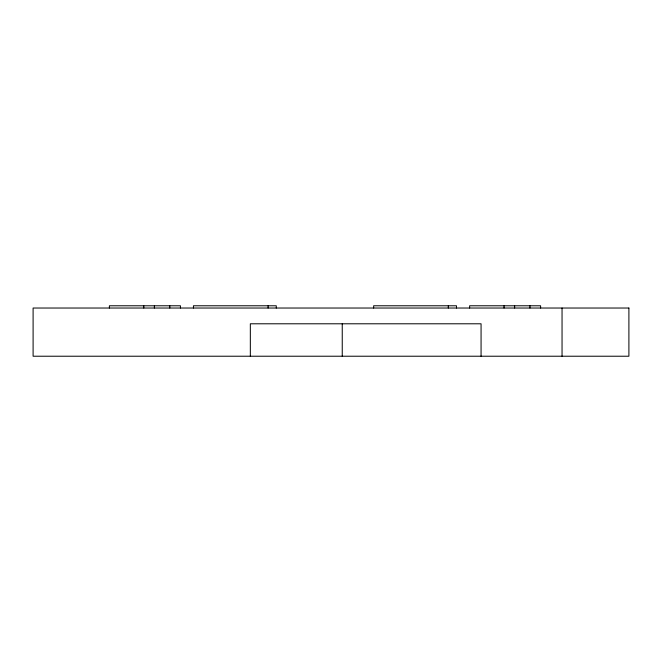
<?xml version="1.0" encoding="UTF-8"?>
<svg xmlns="http://www.w3.org/2000/svg" width="662" height="662" viewBox="0 0 662 662"><rect width="100%" height="100%" fill="white"/><g stroke="black" fill="none" stroke-linecap="round" stroke-linejoin="round"><path stroke-width="0.99" d="M562.046 308.029L562.046 356.222M540.606 308.029L540.606 305.778L469.631 305.778L469.631 308.029M529.956 305.778L529.956 308.029M514.631 305.778L514.631 308.029M504.039 305.778L504.039 308.029M481.067 356.222L481.067 323.792L250.335 323.792L250.335 356.222M456.482 308.029L456.482 305.778L373.649 305.778L373.649 308.029M448.306 305.778L448.306 308.029M342.246 323.792L342.246 356.222M276.277 308.029L276.277 305.778L193.445 305.778L193.445 308.029M268.102 305.778L268.102 308.029M180.445 308.029L180.445 305.778L109.387 305.778L109.387 308.029M169.795 305.778L169.795 308.029M154.387 305.778L154.387 308.029M143.795 305.778L143.795 308.029M628.9 308.029L33.1 308.029L33.1 356.222L628.9 356.222L628.9 308.029"/></g></svg>
